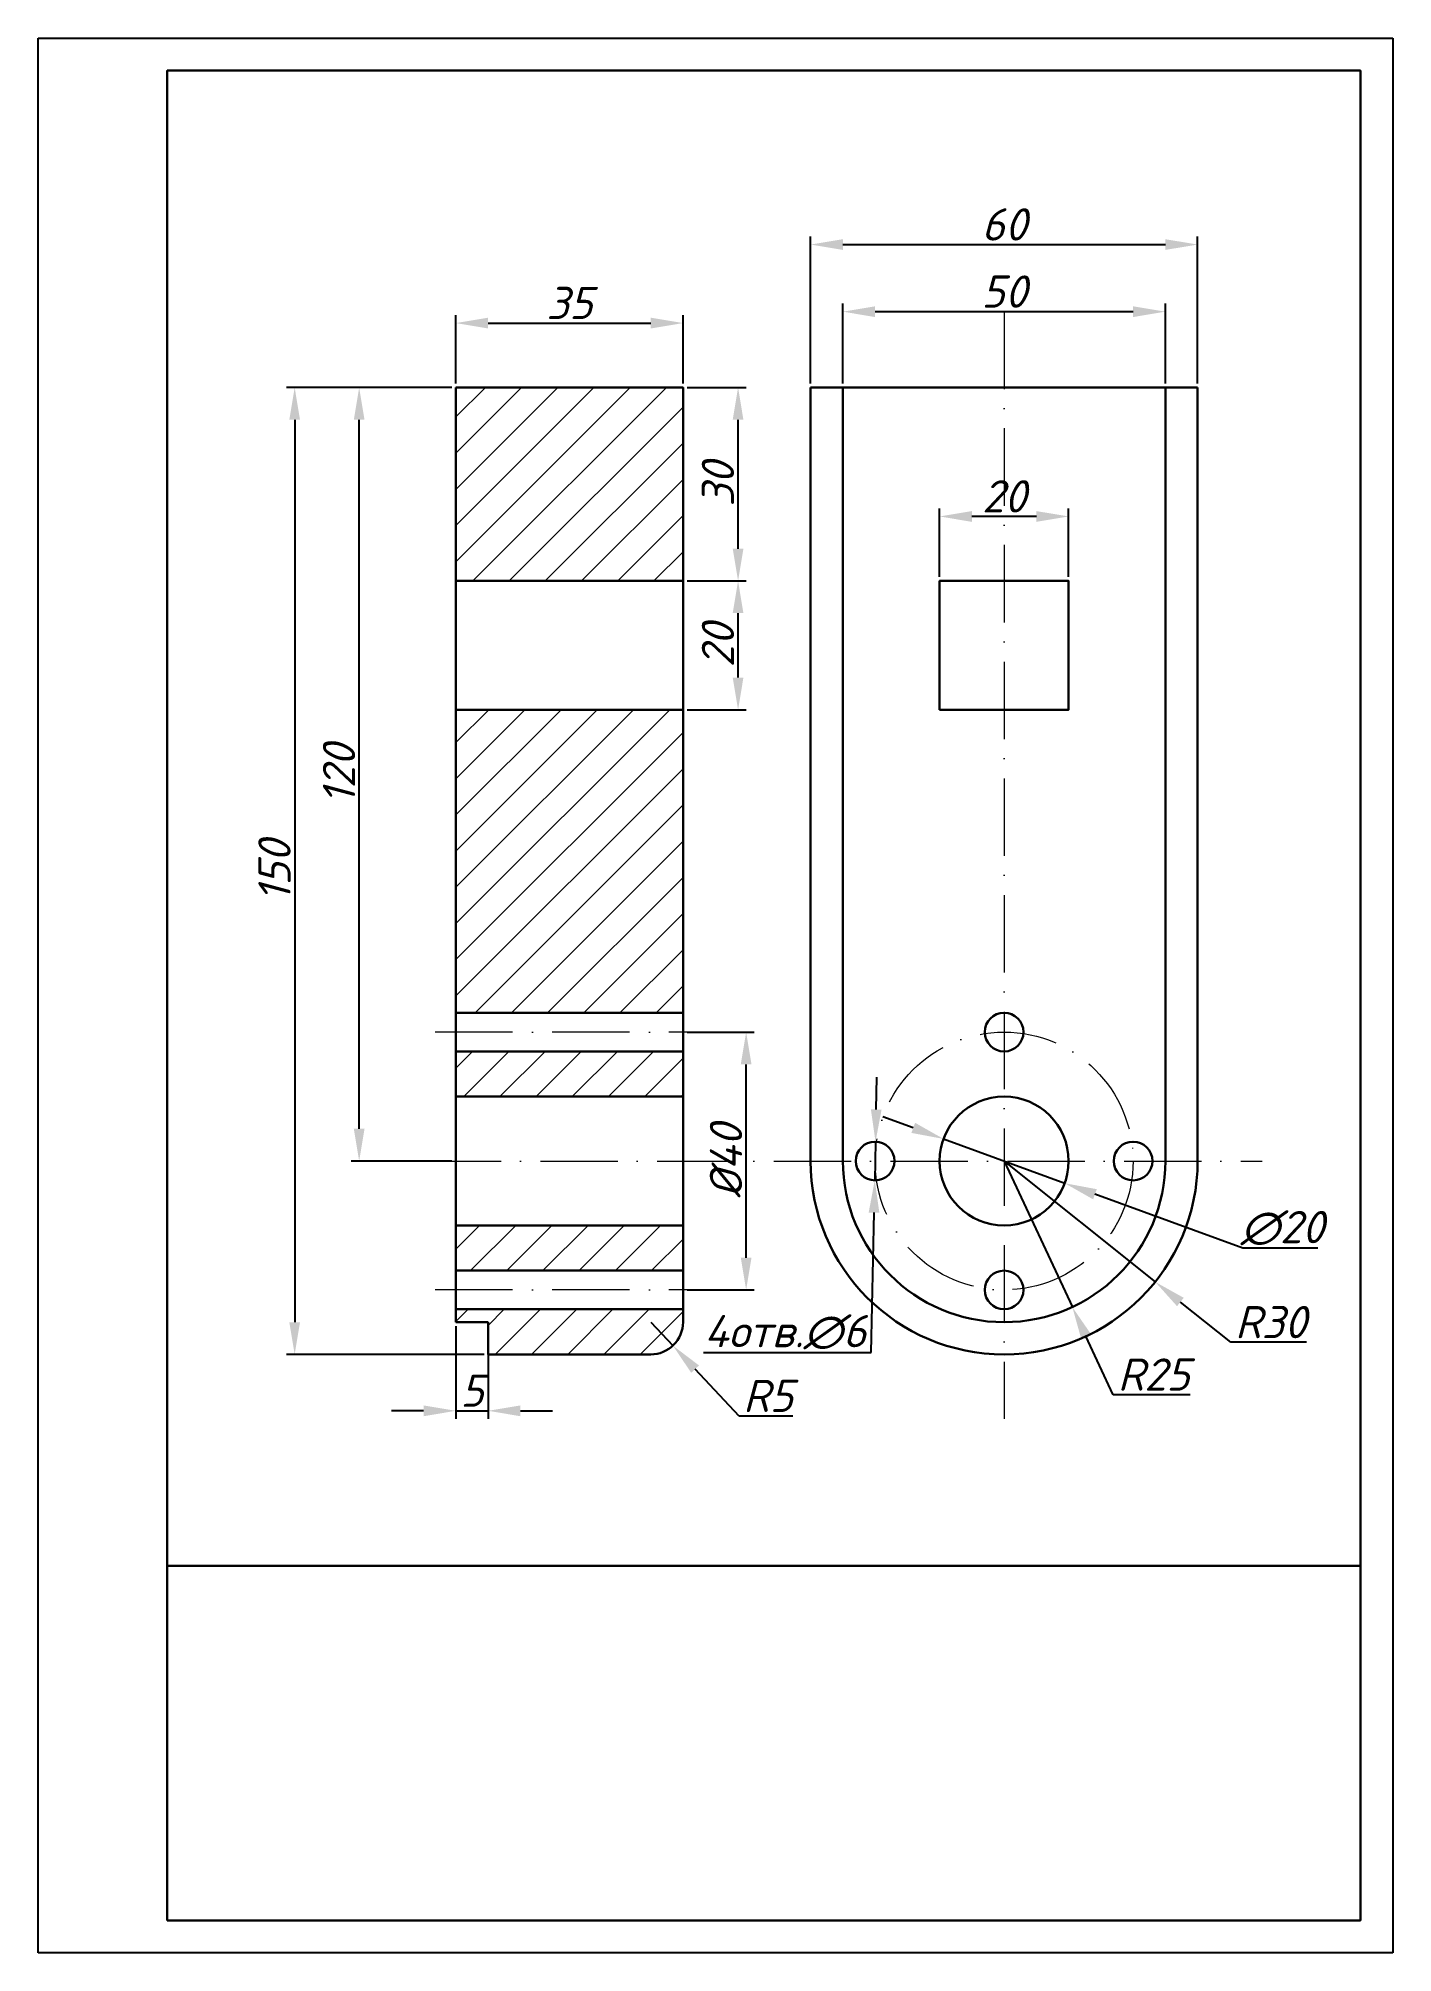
# Model space of a CAD drawing. Header units: millimetres. Extents: x 0 to 210, y 0 to 297.
import ezdxf

# ---------------------------------------------------------------- set-up
doc = ezdxf.new("R2010")
doc.units = ezdxf.units.MM
doc.linetypes.add('ACAD_ISO10W100', pattern=[18, 12, -3, 0, -3])
for name, color, linetype, lineweight in [('Контур', 7, 'Continuous', 30), ('Оси', 7, 'ACAD_ISO10W100', 20), ('Штриховка', 7, 'Continuous', 20)]:
    doc.layers.add(name, color=color, linetype=linetype, lineweight=lineweight)
doc.layers.add('Размеры', color=7, linetype='Continuous')
doc.layers.add('Рамка', color=7, linetype='Continuous')
doc.styles.get("Standard").update_dxf_attribs({"font": 'isocpeui.ttf'})
doc.dimstyles.new('ISO-25', dxfattribs={"dimtxt": 5, "dimasz": 5, "dimexe": 1.25, "dimexo": 0.625, "dimtad": 1, "dimtoh": 1, "dimdec": 0, "dimtxsty": 'Standard', "dimcen": 0, "dimadec": 0, "dimazin": 0, "dimtfac": 1, "dimtdec": 0, "dimtmove": 0, "dimatfit": 3, "dimfxl": 1, "dimarcsym": 0})

# ---------------------------------------------------------------- blocks, each defined once
blk = doc.blocks.new('*U0')
at = {"layer": 'Контур', "linetype": 'Continuous', "lineweight": 30}
blk.add_circle((0, 0), 3, dxfattribs=at)
blk = doc.blocks.new('*U1')
at = {"layer": 'Контур', "color": 0, "linetype": 'ByBlock', "lineweight": -2, "transparency": 16777216}
for p, rotation in [((70, 120), 90), ((70, 120, 90), 90), ((70, 120, 180), 90), ((70, 120, 270), 90), ((50, 100), 180), ((50, 100, 90), 180), ((50, 100, 180), 180), ((50, 100, 270), 180), ((70, 80), 270), ((70, 80, 90), 270), ((70, 80, 180), 270), ((70, 80, 270), 270)]:
    blk.add_blockref('*U0', p, dxfattribs=dict(at, rotation=rotation))
for p in [(90, 100), (90, 100, 90), (90, 100, 180), (90, 100, 270)]:
    blk.add_blockref('*U0', p, dxfattribs=at)
blk = doc.blocks.new('*D3')
at = {"layer": 'Defpoints', "color": 0, "linetype": 'Continuous', "lineweight": -3, "transparency": 16777216}
for p in [(99.97, 252.82), (64.75, 242.82), (99.97, 242.82)]:
    blk.add_point(p, dxfattribs=at)
at = {"layer": 'Размеры', "color": 0, "linetype": 'Continuous', "lineweight": -2, "transparency": 16777216}
for p, q in [((64.75, 243.44), (64.75, 254.07)), ((69.75, 252.82), (94.97, 252.82)), ((99.97, 243.44), (99.97, 254.07))]:
    blk.add_line(p, q, dxfattribs=at)
at = {"layer": 'Размеры', "color": 0, "linetype": 'Continuous', "lineweight": -3, "transparency": 16777216}
for points in [[(69.75, 253.65), (69.75, 251.98), (64.75, 252.82)], [(94.97, 253.65), (94.97, 251.98), (99.97, 252.82)]]:
    blk.add_solid(points, dxfattribs=at)
at = {"layer": 'Размеры', "color": 0, "linetype": 'Continuous', "lineweight": -3, "transparency": 16777216, "insert": (82.36, 255.94), "char_height": 5, "attachment_point": 5}
blk.add_mtext('35', dxfattribs=at)
blk = doc.blocks.new('*D4')
at = {"layer": 'Defpoints', "color": 0, "linetype": 'Continuous', "lineweight": -3, "transparency": 16777216}
for p in [(174.75, 254.59), (124.75, 242.82), (174.75, 242.82)]:
    blk.add_point(p, dxfattribs=at)
at = {"layer": 'Размеры', "color": 0, "linetype": 'Continuous', "lineweight": -2, "transparency": 16777216}
for p, q in [((124.75, 243.44), (124.75, 255.84)), ((174.75, 243.44), (174.75, 255.84)), ((129.75, 254.59), (169.75, 254.59))]:
    blk.add_line(p, q, dxfattribs=at)
at = {"layer": 'Размеры', "color": 0, "linetype": 'Continuous', "lineweight": -3, "transparency": 16777216}
for points in [[(129.75, 255.42), (129.75, 253.75), (124.75, 254.59)], [(169.75, 255.42), (169.75, 253.75), (174.75, 254.59)]]:
    blk.add_solid(points, dxfattribs=at)
at = {"layer": 'Размеры', "color": 0, "linetype": 'Continuous', "lineweight": -3, "transparency": 16777216, "insert": (149.75, 257.71), "char_height": 5, "attachment_point": 5}
blk.add_mtext('50', dxfattribs=at)
blk = doc.blocks.new('*D5')
at = {"layer": 'Defpoints', "color": 0, "linetype": 'Continuous', "lineweight": -3, "transparency": 16777216}
for p in [(179.75, 265), (119.75, 242.82), (179.75, 242.82)]:
    blk.add_point(p, dxfattribs=at)
at = {"layer": 'Размеры', "color": 0, "linetype": 'Continuous', "lineweight": -2, "transparency": 16777216}
for p, q in [((119.75, 243.44), (119.75, 266.25)), ((124.75, 265), (174.75, 265)), ((179.75, 243.44), (179.75, 266.25))]:
    blk.add_line(p, q, dxfattribs=at)
at = {"layer": 'Размеры', "color": 0, "linetype": 'Continuous', "lineweight": -3, "transparency": 16777216}
for points in [[(124.75, 265.83), (124.75, 264.17), (119.75, 265)], [(174.75, 265.83), (174.75, 264.17), (179.75, 265)]]:
    blk.add_solid(points, dxfattribs=at)
at = {"layer": 'Размеры', "color": 0, "linetype": 'Continuous', "lineweight": -3, "transparency": 16777216, "insert": (149.75, 268.12), "char_height": 5, "attachment_point": 5}
blk.add_mtext('60', dxfattribs=at)
blk = doc.blocks.new('*D6')
at = {"layer": 'Defpoints', "color": 0, "linetype": 'Continuous', "lineweight": -3, "transparency": 16777216}
for p in [(99.97, 212.82), (108.5, 212.82), (99.97, 192.82)]:
    blk.add_point(p, dxfattribs=at)
at = {"layer": 'Размеры', "color": 0, "linetype": 'Continuous', "lineweight": -2, "transparency": 16777216}
for p, q in [((100.6, 212.82), (109.75, 212.82)), ((108.5, 197.82), (108.5, 207.82)), ((100.6, 192.82), (109.75, 192.82))]:
    blk.add_line(p, q, dxfattribs=at)
at = {"layer": 'Размеры', "color": 0, "linetype": 'Continuous', "lineweight": -3, "transparency": 16777216}
for points in [[(107.67, 207.82), (109.33, 207.82), (108.5, 212.82)], [(107.67, 197.82), (109.33, 197.82), (108.5, 192.82)]]:
    blk.add_solid(points, dxfattribs=at)
at = {"layer": 'Размеры', "color": 0, "linetype": 'Continuous', "lineweight": -3, "transparency": 16777216, "insert": (105.37, 202.82), "char_height": 5, "attachment_point": 5, "rotation": 90}
blk.add_mtext('20', dxfattribs=at)
blk = doc.blocks.new('*D7')
at = {"layer": 'Defpoints', "color": 0, "linetype": 'Continuous', "lineweight": -3, "transparency": 16777216}
for p in [(99.97, 242.82), (108.5, 242.82), (99.97, 212.82)]:
    blk.add_point(p, dxfattribs=at)
at = {"layer": 'Размеры', "color": 0, "linetype": 'Continuous', "lineweight": -2, "transparency": 16777216}
for p, q in [((100.6, 242.82), (109.75, 242.82)), ((108.5, 217.82), (108.5, 237.82)), ((100.6, 212.82), (109.75, 212.82))]:
    blk.add_line(p, q, dxfattribs=at)
at = {"layer": 'Размеры', "color": 0, "linetype": 'Continuous', "lineweight": -3, "transparency": 16777216}
for points in [[(107.67, 237.82), (109.33, 237.82), (108.5, 242.82)], [(107.67, 217.82), (109.33, 217.82), (108.5, 212.82)]]:
    blk.add_solid(points, dxfattribs=at)
at = {"layer": 'Размеры', "color": 0, "linetype": 'Continuous', "lineweight": -3, "transparency": 16777216, "insert": (105.37, 227.82), "char_height": 5, "attachment_point": 5, "rotation": 90}
blk.add_mtext('30', dxfattribs=at)
blk = doc.blocks.new('*D8')
at = {"layer": 'Defpoints', "color": 0, "linetype": 'Continuous', "lineweight": -3, "transparency": 16777216}
for p in [(49.75, 242.82), (64.75, 242.82), (64.75, 122.82)]:
    blk.add_point(p, dxfattribs=at)
at = {"layer": 'Размеры', "color": 0, "linetype": 'Continuous', "lineweight": -2, "transparency": 16777216}
for p, q in [((64.12, 242.82), (48.5, 242.82)), ((49.75, 127.82), (49.75, 237.82)), ((64.12, 122.82), (48.5, 122.82))]:
    blk.add_line(p, q, dxfattribs=at)
at = {"layer": 'Размеры', "color": 0, "linetype": 'Continuous', "lineweight": -3, "transparency": 16777216}
for points in [[(48.92, 237.82), (50.58, 237.82), (49.75, 242.82)], [(48.92, 127.82), (50.58, 127.82), (49.75, 122.82)]]:
    blk.add_solid(points, dxfattribs=at)
at = {"layer": 'Размеры', "color": 0, "linetype": 'Continuous', "lineweight": -3, "transparency": 16777216, "insert": (46.62, 182.82), "char_height": 5, "attachment_point": 5, "rotation": 90}
blk.add_mtext('120', dxfattribs=at)
blk = doc.blocks.new('*D9')
at = {"layer": 'Defpoints', "color": 0, "linetype": 'Continuous', "lineweight": -3, "transparency": 16777216}
for p in [(64.75, 242.82), (39.75, 92.82), (69.75, 92.82)]:
    blk.add_point(p, dxfattribs=at)
at = {"layer": 'Размеры', "color": 0, "linetype": 'Continuous', "lineweight": -2, "transparency": 16777216}
for p, q in [((64.12, 242.82), (38.5, 242.82)), ((39.75, 237.82), (39.75, 97.82)), ((69.12, 92.82), (38.5, 92.82))]:
    blk.add_line(p, q, dxfattribs=at)
at = {"layer": 'Размеры', "color": 0, "linetype": 'Continuous', "lineweight": -3, "transparency": 16777216}
for points in [[(38.92, 237.82), (40.58, 237.82), (39.75, 242.82)], [(38.92, 97.82), (40.58, 97.82), (39.75, 92.82)]]:
    blk.add_solid(points, dxfattribs=at)
at = {"layer": 'Размеры', "color": 0, "linetype": 'Continuous', "lineweight": -3, "transparency": 16777216, "insert": (36.62, 167.82), "char_height": 5, "attachment_point": 5, "rotation": 90}
blk.add_mtext('150', dxfattribs=at)
blk = doc.blocks.new('*D10')
at = {"layer": 'Defpoints', "color": 0, "linetype": 'Continuous', "lineweight": -3, "transparency": 16777216}
for p in [(64.75, 97.82), (69.75, 97.82), (69.75, 84.07)]:
    blk.add_point(p, dxfattribs=at)
at = {"layer": 'Размеры', "color": 0, "linetype": 'Continuous', "lineweight": -2, "transparency": 16777216}
for p, q in [((64.75, 97.19), (64.75, 82.82)), ((69.75, 97.19), (69.75, 82.82)), ((59.75, 84.07), (54.75, 84.07)), ((64.75, 84.07), (69.75, 84.07)), ((74.75, 84.07), (79.75, 84.07))]:
    blk.add_line(p, q, dxfattribs=at)
at = {"layer": 'Размеры', "color": 0, "linetype": 'Continuous', "lineweight": -3, "transparency": 16777216}
for points in [[(59.75, 84.9), (59.75, 83.23), (64.75, 84.07)], [(74.75, 84.9), (74.75, 83.23), (69.75, 84.07)]]:
    blk.add_solid(points, dxfattribs=at)
at = {"layer": 'Размеры', "color": 0, "linetype": 'Continuous', "lineweight": -3, "transparency": 16777216, "insert": (67.25, 87.19), "char_height": 5, "attachment_point": 5}
blk.add_mtext('5', dxfattribs=at)
blk = doc.blocks.new('*D11')
at = {"layer": 'Defpoints', "color": 0, "linetype": 'Continuous', "lineweight": -3, "transparency": 16777216}
for p in [(139.75, 222.82), (139.75, 212.82), (159.75, 212.82)]:
    blk.add_point(p, dxfattribs=at)
at = {"layer": 'Размеры', "color": 0, "linetype": 'Continuous', "lineweight": -2, "transparency": 16777216}
for p, q in [((139.75, 213.44), (139.75, 224.07)), ((154.75, 222.82), (144.75, 222.82)), ((159.75, 213.44), (159.75, 224.07))]:
    blk.add_line(p, q, dxfattribs=at)
at = {"layer": 'Размеры', "color": 0, "linetype": 'Continuous', "lineweight": -3, "transparency": 16777216}
for points in [[(144.75, 223.65), (144.75, 221.98), (139.75, 222.82)], [(154.75, 223.65), (154.75, 221.98), (159.75, 222.82)]]:
    blk.add_solid(points, dxfattribs=at)
at = {"layer": 'Размеры', "color": 0, "linetype": 'Continuous', "lineweight": -3, "transparency": 16777216, "insert": (149.75, 225.94), "char_height": 5, "attachment_point": 5}
blk.add_mtext('20', dxfattribs=at)
blk = doc.blocks.new('*D12')
at = {"layer": 'Defpoints', "color": 0, "linetype": 'Continuous', "lineweight": -3, "transparency": 16777216}
for p in [(99.97, 142.82), (109.75, 142.82), (99.97, 102.82)]:
    blk.add_point(p, dxfattribs=at)
at = {"layer": 'Размеры', "color": 0, "linetype": 'Continuous', "lineweight": -2, "transparency": 16777216}
for p, q in [((100.6, 142.82), (111, 142.82)), ((109.75, 107.82), (109.75, 137.82)), ((100.6, 102.82), (111, 102.82))]:
    blk.add_line(p, q, dxfattribs=at)
at = {"layer": 'Размеры', "color": 0, "linetype": 'Continuous', "lineweight": -3, "transparency": 16777216}
for points in [[(108.92, 137.82), (110.58, 137.82), (109.75, 142.82)], [(108.92, 107.82), (110.58, 107.82), (109.75, 102.82)]]:
    blk.add_solid(points, dxfattribs=at)
at = {"layer": 'Размеры', "color": 0, "linetype": 'Continuous', "lineweight": -3, "transparency": 16777216, "insert": (106.62, 122.82), "char_height": 5, "attachment_point": 5, "rotation": 90}
blk.add_mtext('%%C40', dxfattribs=at)
blk = doc.blocks.new('*D13')
at = {"layer": 'Defpoints', "color": 0, "linetype": 'Continuous', "lineweight": -3, "transparency": 16777216}
for p in [(149.75, 122.82), (173.18, 104.07)]:
    blk.add_point(p, dxfattribs=at)
at = {"layer": 'Размеры', "color": 0, "linetype": 'Continuous', "lineweight": -2, "transparency": 16777216}
for p, q in [((149.75, 122.82), (173.18, 104.07)), ((184.89, 94.7), (177.08, 100.95)), ((196.65, 94.7), (184.89, 94.7))]:
    blk.add_line(p, q, dxfattribs=at)
at = {"layer": 'Размеры', "color": 0, "linetype": 'Continuous', "lineweight": -3, "transparency": 16777216}
blk.add_solid([(177.6, 101.6), (176.56, 100.3), (173.18, 104.07)], dxfattribs=at)
at = {"layer": 'Размеры', "color": 0, "linetype": 'Continuous', "lineweight": -3, "transparency": 16777216, "insert": (191.08, 97.83), "char_height": 5, "attachment_point": 5}
blk.add_mtext('R30', dxfattribs=at)
blk = doc.blocks.new('*D14')
at = {"layer": 'Defpoints', "color": 0, "linetype": 'Continuous', "lineweight": -3, "transparency": 16777216}
for p in [(149.75, 122.82), (160.33, 100.16)]:
    blk.add_point(p, dxfattribs=at)
at = {"layer": 'Размеры', "color": 0, "linetype": 'Continuous', "lineweight": -2, "transparency": 16777216}
for p, q in [((149.75, 122.82), (160.33, 100.16)), ((166.68, 86.57), (162.44, 95.63)), ((178.58, 86.57), (166.68, 86.57))]:
    blk.add_line(p, q, dxfattribs=at)
at = {"layer": 'Размеры', "color": 0, "linetype": 'Continuous', "lineweight": -3, "transparency": 16777216}
blk.add_solid([(163.2, 95.99), (161.69, 95.28), (160.33, 100.16)], dxfattribs=at)
at = {"layer": 'Размеры', "color": 0, "linetype": 'Continuous', "lineweight": -3, "transparency": 16777216, "insert": (172.94, 89.7), "char_height": 5, "attachment_point": 5}
blk.add_mtext('R25', dxfattribs=at)
blk = doc.blocks.new('*D15')
at = {"layer": 'Defpoints', "color": 0, "linetype": 'Continuous', "lineweight": -3, "transparency": 16777216}
for p in [(129.81, 125.81), (129.69, 119.82)]:
    blk.add_point(p, dxfattribs=at)
at = {"layer": 'Размеры', "color": 0, "linetype": 'Continuous', "lineweight": -2, "transparency": 16777216}
for p, q in [((129.92, 130.81), (130.03, 135.81)), ((129.81, 125.81), (129.69, 119.82)), ((129.12, 93.14), (129.58, 114.82)), ((103.13, 93.14), (129.12, 93.14))]:
    blk.add_line(p, q, dxfattribs=at)
at = {"layer": 'Размеры', "color": 0, "linetype": 'Continuous', "lineweight": -3, "transparency": 16777216}
for points in [[(129.09, 130.83), (130.75, 130.8), (129.81, 125.81)], [(128.75, 114.83), (130.41, 114.8), (129.69, 119.82)]]:
    blk.add_solid(points, dxfattribs=at)
at = {"layer": 'Размеры', "color": 0, "linetype": 'Continuous', "lineweight": -3, "transparency": 16777216, "insert": (115.81, 96.27), "char_height": 5, "attachment_point": 5}
blk.add_mtext('4отв.∅6', dxfattribs=at)
blk = doc.blocks.new('*D16')
at = {"layer": 'Defpoints', "color": 0, "linetype": 'Continuous', "lineweight": -3, "transparency": 16777216}
for p in [(94.97, 97.82), (98.4, 94.18)]:
    blk.add_point(p, dxfattribs=at)
at = {"layer": 'Размеры', "color": 0, "linetype": 'Continuous', "lineweight": -2, "transparency": 16777216}
for p, q in [((94.97, 97.82), (98.4, 94.18)), ((108.69, 83.26), (101.83, 90.54)), ((116.97, 83.26), (108.69, 83.26))]:
    blk.add_line(p, q, dxfattribs=at)
at = {"layer": 'Размеры', "color": 0, "linetype": 'Continuous', "lineweight": -3, "transparency": 16777216}
blk.add_solid([(102.44, 91.11), (101.23, 89.97), (98.4, 94.18)], dxfattribs=at)
at = {"layer": 'Размеры', "color": 0, "linetype": 'Continuous', "lineweight": -3, "transparency": 16777216, "insert": (113.15, 86.39), "char_height": 5, "attachment_point": 5}
blk.add_mtext('R5', dxfattribs=at)
blk = doc.blocks.new('*D17')
at = {"layer": 'Defpoints', "color": 0, "linetype": 'Continuous', "lineweight": -3, "transparency": 16777216}
for p in [(140.36, 126.25), (159.14, 119.38)]:
    blk.add_point(p, dxfattribs=at)
at = {"layer": 'Размеры', "color": 0, "linetype": 'Continuous', "lineweight": -2, "transparency": 16777216}
for p, q in [((135.66, 127.96), (130.97, 129.68)), ((140.36, 126.25), (159.14, 119.38)), ((186.76, 109.29), (163.84, 117.67)), ((198.39, 109.29), (186.76, 109.29))]:
    blk.add_line(p, q, dxfattribs=at)
at = {"layer": 'Размеры', "color": 0, "linetype": 'Continuous', "lineweight": -3, "transparency": 16777216}
for points in [[(135.95, 128.75), (135.38, 127.18), (140.36, 126.25)], [(164.12, 118.45), (163.55, 116.88), (159.14, 119.38)]]:
    blk.add_solid(points, dxfattribs=at)
at = {"layer": 'Размеры', "color": 0, "linetype": 'Continuous', "lineweight": -3, "transparency": 16777216, "insert": (192.89, 112.41), "char_height": 5, "attachment_point": 5}
blk.add_mtext('∅20', dxfattribs=at)

msp = doc.modelspace()

# ---------------------------------------------------------------- hatches: boundary and pattern name
at = {"layer": 'Штриховка', "linetype": 'Continuous', "lineweight": 20}
h = msp.add_hatch(dxfattribs=at)
h.set_pattern_fill('ANSI31', color=256, scale=1.25, angle=180)
h.set_pattern_definition([(225, (249.75, 52.8152), (2.80633, -2.80633), [])])
edge = h.paths.add_edge_path()
edge.add_line((64.75, 99.82), (64.75, 97.82))
edge.add_line((64.75, 97.82), (69.75, 97.82))
edge.add_line((69.75, 97.82), (69.75, 92.82))
edge.add_line((69.75, 92.82), (94.97, 92.82))
edge.add_arc((94.97, 97.82), 5, 270, 360)
edge.add_line((99.97, 97.82), (99.97, 99.82))
edge.add_line((99.97, 99.82), (64.75, 99.82))
h.paths.add_polyline_path([(99.97, 105.82), (99.97, 112.82), (64.75, 112.82), (64.75, 105.82)])
h.paths.add_polyline_path([(64.75, 139.82), (64.75, 132.82), (99.97, 132.82), (99.97, 139.82)])
h.paths.add_polyline_path([(99.97, 192.82), (64.75, 192.82), (64.75, 145.82), (99.97, 145.82)])
h.paths.add_polyline_path([(99.97, 212.82), (99.97, 242.82), (64.75, 242.82), (64.75, 212.82)])

# ---------------------------------------------------------------- linework, layer by layer
at = {"lineweight": -3}
for p, q in [((0, 0), (0, 297)), ((0, 297), (210, 297)), ((210, 297), (210, 0)), ((210, 0), (0, 0))]:
    msp.add_line(p, q, dxfattribs=at)
at = {"lineweight": 30}
msp.add_line((179.75, 232.82), (179.75, 232.82), dxfattribs=at)
at = {"layer": 'Контур', "linetype": 'Continuous', "lineweight": 30}
for p, q in [((64.75, 242.82), (64.75, 97.82)), ((99.97, 212.82), (64.75, 212.82)), ((99.97, 192.82), (64.75, 192.82)), ((64.75, 97.82), (69.75, 97.82))]:
    msp.add_line(p, q, dxfattribs=at)
at = {"layer": 'Контур', "lineweight": 30}
for p, q in [((119.75, 242.82), (119.75, 122.82)), ((179.75, 242.82), (119.75, 242.82)), ((124.75, 242.82), (124.75, 122.82)), ((174.75, 122.82), (174.75, 242.82)), ((179.75, 122.82), (179.75, 242.82)), ((64.75, 145.82), (99.97, 145.82)), ((64.75, 139.82), (99.97, 139.82)), ((99.97, 132.82), (64.75, 132.82)), ((64.75, 112.82), (99.97, 112.82)), ((64.75, 105.82), (99.97, 105.82)), ((64.75, 99.82), (99.97, 99.82))]:
    msp.add_line(p, q, dxfattribs=at)
msp.add_lwpolyline([(64.75, 242.82), (99.97, 242.82), (99.97, 97.82, -0.414214), (94.97, 92.82), (69.75, 92.82), (69.75, 97.82)], format="xyb", dxfattribs=at)
at = {"layer": 'Контур', "linetype": 'Continuous', "lineweight": 30}
msp.add_lwpolyline([(139.75, 192.82), (139.75, 212.82), (159.75, 212.82), (159.75, 192.82)], close=True, dxfattribs=at)
at = {"layer": 'Контур', "lineweight": 30}
msp.add_circle((149.75, 122.82), 10, dxfattribs=at)
for radius in [30, 25]:
    msp.add_arc((149.75, 122.82), radius, 180, 0, dxfattribs=at)
at = {"layer": 'Оси', "linetype": 'ACAD_ISO10W100', "lineweight": 20}
for p, q in [((149.75, 254.59), (149.75, 82.82)), ((109.75, 142.82), (59.75, 142.82)), ((59.75, 122.82), (189.75, 122.82)), ((109.75, 102.82), (59.75, 102.82))]:
    msp.add_line(p, q, dxfattribs=at)
msp.add_circle((149.75, 122.82), 20, dxfattribs=at)
at = {"layer": 'Рамка', "lineweight": 30}
msp.add_line((20, 60), (205, 60), dxfattribs=at)
msp.add_lwpolyline([(20, 5), (205, 5), (205, 292), (20, 292)], close=True, dxfattribs=at)

# ---------------------------------------------------------------- block references
at = {"layer": 'Контур', "linetype": 'ACAD_ISO10W100', "lineweight": 20, "rotation": 90}
msp.add_blockref('*U1', (249.75, 52.82), dxfattribs=at)

# ---------------------------------------------------------------- dimensions: what is measured, and where the dimension line sits
at = {"layer": 'Размеры', "linetype": 'Continuous', "lineweight": -3}
for base, p1, p2, angle, picture, middle in [((179.75, 265), (119.75, 242.82), (179.75, 242.82), 180, '*D5', (149.75, 265)), ((99.97, 252.82), (64.75, 242.82), (99.97, 242.82), 180, '*D3', (82.36, 252.82)), ((174.75, 254.59), (124.75, 242.82), (174.75, 242.82), 180, '*D4', (149.75, 254.59)), ((108.5, 242.82), (99.97, 212.82), (99.97, 242.82), 90, '*D7', (108.5, 227.82)), ((108.5, 212.82), (99.97, 192.82), (99.97, 212.82), 90, '*D6', (108.5, 202.82)), ((69.75, 84.07), (64.75, 97.82), (69.75, 97.82), 180, '*D10', (67.25, 84.07))]:
    dim = msp.add_linear_dim(base=base, p1=p1, p2=p2, angle=angle, dimstyle='ISO-25', dxfattribs=at)
    dim.commit()
    dim.dimension.update_dxf_attribs({"geometry": picture, "text_midpoint": middle, "dimtype": 160})
for base, p1, p2, angle, picture, middle in [((39.75, 92.82), (64.75, 242.82), (69.75, 92.82), 90, '*D9', (36.62, 167.82)), ((49.75, 242.82), (64.75, 122.82), (64.75, 242.82), 90, '*D8', (46.62, 182.82)), ((139.75, 222.82), (159.75, 212.82), (139.75, 212.82), 180, '*D11', (149.75, 225.94))]:
    dim = msp.add_linear_dim(base=base, p1=p1, p2=p2, angle=angle, dimstyle='ISO-25', dxfattribs=at)
    dim.commit()
    dim.dimension.update_dxf_attribs({"geometry": picture, "text_midpoint": middle})
dim = msp.add_linear_dim(base=(109.75, 142.82), p1=(99.97, 102.82), p2=(99.97, 142.82), angle=90, text='%%C<>', dimstyle='ISO-25', dxfattribs=at)
dim.commit()
dim.dimension.update_dxf_attribs({"geometry": '*D12', "text_midpoint": (106.62, 122.82)})
dim = msp.add_diameter_dim_2p(p1=(129.81, 125.81), p2=(129.69, 119.82), text='4отв.<>', dimstyle='ISO-25', dxfattribs=at)
dim.commit()
dim.dimension.update_dxf_attribs({"geometry": '*D15', "text_midpoint": (115.81, 93.14), "dimtype": 163})
dim = msp.add_diameter_dim_2p(p1=(140.36, 126.25), p2=(159.14, 119.38), dimstyle='ISO-25', dxfattribs=at)
dim.commit()
dim.dimension.update_dxf_attribs({"geometry": '*D17', "text_midpoint": (192.89, 109.29), "dimtype": 163})
for center, mpoint, picture, middle in [((149.75, 122.82), (173.18, 104.07), '*D13', (191.08, 97.83)), ((149.75, 122.82), (160.33, 100.16), '*D14', (172.94, 89.7)), ((94.97, 97.82), (98.4, 94.18), '*D16', (113.15, 86.39))]:
    dim = msp.add_radius_dim(center=center, mpoint=mpoint, dimstyle='ISO-25', dxfattribs=at)
    dim.commit()
    dim.dimension.update_dxf_attribs({"geometry": picture, "text_midpoint": middle})

doc.saveas('drawing.dxf')
